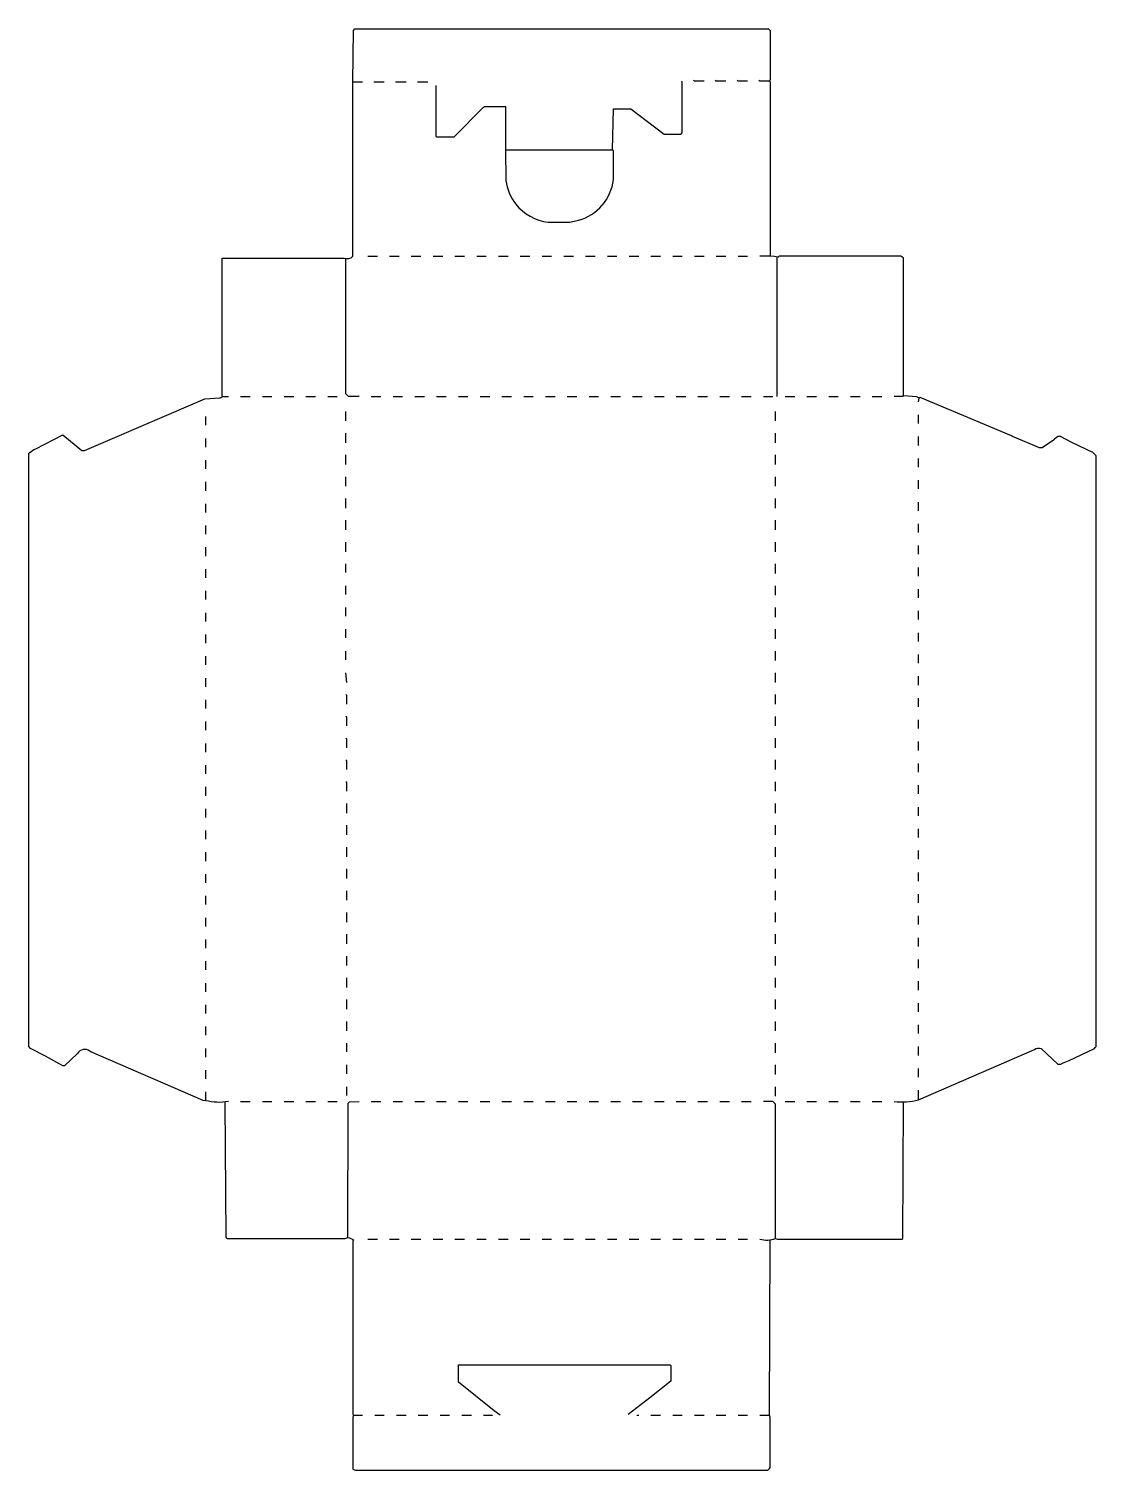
# Model space of a CAD drawing. Extents: x 63 to 1288, y 85 to 1739.
import ezdxf

# ---------------------------------------------------------------- set-up
doc = ezdxf.new("R2010")
doc.units = 0
doc.layers.get('0').update_dxf_attribs({"linetype": 'CONTINUOUS'})

msp = doc.modelspace()

# ---------------------------------------------------------------- linework, layer by layer
at = {"color": 250, "linetype": 'CONTINUOUS'}
for points in [[(292, 508, -0.104339), (266, 509), (263.08823, 509.35294), (134.1, 565.2), (132.9, 565.7, 0.484311), (119, 563), (104, 549), (102, 549), (82.1, 560.2), (65, 569), (63, 571), (63, 1252), (64, 1253), (68.9, 1256.2), (70.9, 1257.2), (102, 1273), (124, 1255), (127, 1255), (150.9, 1265.3), (265.02615, 1314.52923), (281.97385, 1315.47077, 0.138257), (285, 1317), (285, 1476), (425, 1476, 0.30347), (435, 1478), (435, 1678), (435.49153, 1736.99181), (437, 1739), (912, 1739), (914, 1737), (914, 1681), (913, 1679), (914, 1678), (914, 1478)], [(530, 1674), (530, 1616), (531, 1615), (551, 1615), (585, 1649), (586, 1650), (610, 1650), (610, 1600), (610.5946, 1564.93243, 0.127118), (621.76, 1537.82, 0.187667), (659, 1517), (684, 1517), (693.91176, 1519.35294, 0.303121), (734, 1566), (734, 1599), (733, 1600), (734, 1647), (754, 1647), (792, 1618), (811, 1618), (812, 1619), (813, 1620), (813, 1678), (812, 1679)], [(1056, 508, 0.089863), (1084, 510), (1217.1, 567.8, -0.288306), (1224.76849, 568.75068), (1244, 551), (1248, 551, -0.067868), (1251.1, 552.8), (1256.9, 555.3), (1286, 569), (1287, 570), (1288, 571), (1288, 1249), (1284, 1253), (1260.9, 1263.8), (1260.1, 1264.2), (1247, 1271), (1244, 1271), (1240, 1268), (1239, 1267), (1226, 1258), (1223, 1258), (1192.1, 1271.2), (1190.9, 1271.8), (1086, 1316), (1085, 1315, 0.134339), (1081.967, 1316.53807), (1067, 1318), (1066, 1317), (1056, 1317)], [(288, 507), (288.99983, 352.0129), (289.9, 351.7), (291, 351), (426, 351), (429, 352, -0.10207), (436, 349), (435, 348), (435, 149), (436, 148), (435, 146), (435, 86), (438, 85), (911, 85), (913, 87), (914, 88), (914, 146), (913, 148), (914, 349)], [(902, 350, 0.152205), (920, 351), (922, 350), (1065, 350), (1066, 351), (1067, 507)]]:
    msp.add_lwpolyline(points, format="xyb", dxfattribs=at)
for points in [[(435, 1678), (446, 1678)], [(459, 1678), (471, 1678)], [(484, 1678), (496, 1678)], [(509, 1678), (521, 1678)], [(610, 1600), (733, 1600)], [(442, 1317), (430, 1317), (427, 1320), (427, 1475)], [(452, 1478), (463, 1478)], [(477, 1478), (488, 1478)], [(502, 1478), (513, 1478)], [(527, 1478), (538, 1478)], [(552, 1478), (563, 1478)], [(577, 1478), (588, 1478)], [(602, 1478), (613, 1478)], [(627, 1478), (638, 1478)], [(652, 1478), (663, 1478)], [(677, 1478), (688, 1478)], [(702, 1478), (713, 1478)], [(727, 1478), (738, 1478)], [(752, 1478), (763, 1478)], [(777, 1478), (788, 1478)], [(802, 1478), (813, 1478)], [(827, 1478), (838, 1478)], [(852, 1478), (863, 1478)], [(877, 1478), (888, 1478)], [(1067, 1318), (1067, 1476), (1065.1, 1477.2), (1064, 1478), (924, 1478), (923, 1477), (918.93243, 1477.5946), (914, 1478), (902, 1478)], [(922, 1317), (922, 1477)], [(285, 1317), (292, 1317)], [(306, 1317), (317, 1317)], [(331, 1317), (342, 1317)], [(356, 1317), (367, 1317)], [(381, 1317), (392, 1317)], [(406, 1317), (417, 1317)], [(456, 1317), (467, 1317)], [(481, 1317), (492, 1317)], [(506, 1317), (517, 1317)], [(531, 1317), (542, 1317)], [(556, 1317), (567, 1317)], [(581, 1317), (592, 1317)], [(606, 1317), (617, 1317)], [(631, 1317), (642, 1317)], [(656, 1317), (667, 1317)], [(681, 1317), (692, 1317)], [(706, 1317), (717, 1317)], [(731, 1317), (742, 1317)], [(756, 1317), (767, 1317)], [(781, 1317), (792, 1317)], [(806, 1317), (817, 1317)], [(831, 1317), (842, 1317)], [(856, 1317), (867, 1317)], [(881, 1317), (892, 1317)], [(906, 1317), (917, 1317)], [(931, 1317), (942, 1317)], [(956, 1317), (967, 1317)], [(981, 1317), (992, 1317)], [(1006, 1317), (1017, 1317)], [(1031, 1317), (1042, 1317)], [(266, 1284), (266, 1294)], [(427, 1289), (427, 1300)], [(920, 1289), (920, 1300)], [(1084, 1286), (1084, 1296)], [(427, 1264), (427, 1275)], [(920, 1264), (920, 1275)], [(266, 1259), (266, 1269)], [(1084, 1261), (1084, 1271)], [(266, 1234), (266, 1244)], [(427, 1239), (427, 1250)], [(920, 1239), (920, 1250)], [(1084, 1236), (1084, 1246)], [(427, 1214), (427, 1225)], [(920, 1214), (920, 1225)], [(266, 1209), (266, 1219)], [(1084, 1211), (1084, 1221)], [(266, 1184), (266, 1194)], [(427, 1189), (427, 1200)], [(920, 1189), (920, 1200)], [(1084, 1186), (1084, 1196)], [(427, 1164), (427, 1175)], [(920, 1164), (920, 1175)], [(266, 1159), (266, 1169)], [(1084, 1161), (1084, 1171)], [(266, 1134), (266, 1144)], [(427, 1139), (427, 1150)], [(920, 1139), (920, 1150)], [(1084, 1136), (1084, 1146)], [(427, 1115), (427, 1125)], [(920, 1114), (920, 1125)], [(266, 1109), (266, 1119)], [(1084, 1111), (1084, 1121)], [(266, 1084), (266, 1094)], [(427, 1090), (427, 1100)], [(920, 1089), (920, 1100)], [(1084, 1086), (1084, 1096)], [(266, 1059), (266, 1069)], [(427, 1065), (427, 1075)], [(920, 1064), (920, 1075)], [(1084, 1061), (1084, 1071)], [(266, 1034), (266, 1044)], [(427, 1040), (427, 1050)], [(920, 1039), (920, 1050)], [(1084, 1036), (1084, 1046)], [(266, 1009), (266, 1019)], [(427, 1015), (427, 1025)], [(920, 1014), (920, 1025)], [(1084, 1011), (1084, 1021)], [(266, 984), (266, 994)], [(428, 989), (427, 1000)], [(920, 989), (920, 1000)], [(1084, 986), (1084, 996)], [(266, 959), (266, 969)], [(920, 964), (920, 975)], [(1084, 961), (1084, 971)], [(266, 934), (266, 944)], [(920, 939), (920, 950)], [(1084, 936), (1084, 946)], [(266, 909), (266, 919)], [(920, 914), (920, 925)], [(1084, 911), (1084, 921)], [(266, 884), (266, 894)], [(920, 889), (920, 900)], [(1084, 886), (1084, 896)], [(266, 859), (266, 869)], [(920, 864), (920, 875)], [(1084, 861), (1084, 871)], [(266, 834), (266, 844)], [(428, 839), (428, 850)], [(920, 839), (920, 850)], [(1084, 836), (1084, 846)], [(266, 809), (266, 819)], [(428, 814), (428, 825)], [(920, 814), (920, 825)], [(1084, 811), (1084, 821)], [(266, 784), (266, 794)], [(428, 789), (428, 800)], [(920, 789), (920, 800)], [(1084, 786), (1084, 796)], [(266, 759), (266, 769)], [(428, 764), (428, 775)], [(920, 764), (920, 775)], [(1084, 761), (1084, 771)], [(428, 739), (428, 750)], [(920, 739), (920, 750)], [(1084, 736), (1084, 746)], [(266, 734), (266, 744)], [(266, 709), (266, 719)], [(428, 714), (428, 725)], [(920, 714), (920, 725)], [(1084, 711), (1084, 721)], [(428, 689), (428, 700)], [(920, 689), (920, 700)], [(1084, 686), (1084, 696)], [(266, 684), (266, 694)], [(266, 659), (266, 669)], [(428, 664), (428, 675)], [(920, 664), (920, 675)], [(1084, 661), (1084, 671)], [(428, 639), (428, 650)], [(920, 639), (920, 650)], [(1084, 636), (1084, 646)], [(266, 634), (266, 644)], [(266, 609), (266, 619)], [(428, 614), (428, 625)], [(920, 614), (920, 625)], [(1084, 611), (1084, 621)], [(428, 589), (428, 600)], [(920, 589), (920, 600)], [(1084, 586), (1084, 596)], [(266, 584), (266, 594)], [(266, 559), (266, 569)], [(428, 565), (428, 575)], [(920, 564), (920, 575)], [(1084, 561), (1084, 571)], [(428, 540), (428, 550)], [(920, 539), (920, 550)], [(1084, 536), (1084, 546)], [(266, 534), (266, 544)], [(266, 509), (266, 519)], [(428, 515), (428, 525)], [(920, 514), (920, 525)], [(1084, 510), (1084, 521)], [(306, 508), (317, 508)], [(331, 508), (342, 508)], [(356, 508), (367, 508)], [(381, 508), (392, 508)], [(406, 508), (417, 508)], [(429, 352), (429.49675, 505.9968), (431.03793, 507.54483), (442, 508)], [(456, 508), (467, 508)], [(481, 508), (492, 508)], [(506, 508), (517, 508)], [(531, 508), (542, 508)], [(556, 508), (567, 508)], [(581, 508), (592, 508)], [(606, 508), (617, 508)], [(631, 508), (642, 508)], [(656, 508), (667, 508)], [(681, 508), (692, 508)], [(706, 508), (717, 508)], [(731, 508), (742, 508)], [(756, 508), (767, 508)], [(781, 508), (792, 508)], [(806, 508), (817, 508)], [(831, 508), (842, 508)], [(856, 508), (867, 508)], [(881, 508), (892, 508)], [(920, 351), (920, 505), (917, 508), (906, 508)], [(931, 508), (942, 508)], [(956, 508), (967, 508)], [(981, 508), (992, 508)], [(1006, 508), (1017, 508)], [(1031, 508), (1042, 508)], [(452, 350), (463, 350)], [(477, 350), (488, 350)], [(502, 350), (513, 350)], [(527, 350), (538, 350)], [(552, 350), (563, 350)], [(577, 350), (588, 350)], [(602, 350), (613, 350)], [(627, 350), (638, 350)], [(652, 350), (663, 350)], [(677, 350), (688, 350)], [(702, 350), (713, 350)], [(727, 350), (738, 350)], [(752, 350), (763, 350)], [(777, 350), (788, 350)], [(802, 350), (813, 350)], [(827, 350), (838, 350)], [(852, 350), (863, 350)], [(877, 350), (888, 350)], [(604, 148), (597.19512, 153.2439), (556, 186), (556, 206), (799, 206), (800, 205), (800, 187), (775.9, 168.2), (751, 149)], [(436, 148), (446, 148)], [(460, 148), (471, 148)], [(485, 148), (496, 148)], [(510, 148), (521, 148)], [(535, 148), (546, 148)], [(560, 148), (571, 148)], [(585, 148), (595, 148)], [(761, 148), (763, 148)], [(777, 148), (788, 148)], [(802, 148), (813, 148)], [(827, 148), (838, 148)], [(852, 148), (863, 148)], [(877, 148), (888, 148)], [(902, 148), (913, 148)]]:
    msp.add_lwpolyline(points, dxfattribs=at)
at = {"color": 252, "linetype": 'CONTINUOUS'}
for points in [[(838, 1679), (827, 1679), (826, 1680)], [(863, 1679), (852, 1679), (851, 1680)], [(888, 1679), (877, 1679), (876, 1680)]]:
    msp.add_lwpolyline(points, dxfattribs=at)
at = {"color": 251, "linetype": 'CONTINUOUS'}
for points in [[(913, 1679), (902, 1679), (901, 1680)], [(428, 964), (428, 974), (427, 975)], [(428, 939), (428, 949), (427, 950)], [(428, 914), (428, 924), (427, 925)], [(428, 889), (428, 899), (427, 900)], [(428, 864), (428, 874), (427, 875)]]:
    msp.add_lwpolyline(points, dxfattribs=at)
at = {"color": 237, "linetype": 'CONTINUOUS'}
msp.add_lwpolyline([(1084, 1311), (1085, 1315)], dxfattribs=at)

doc.saveas('drawing.dxf')
